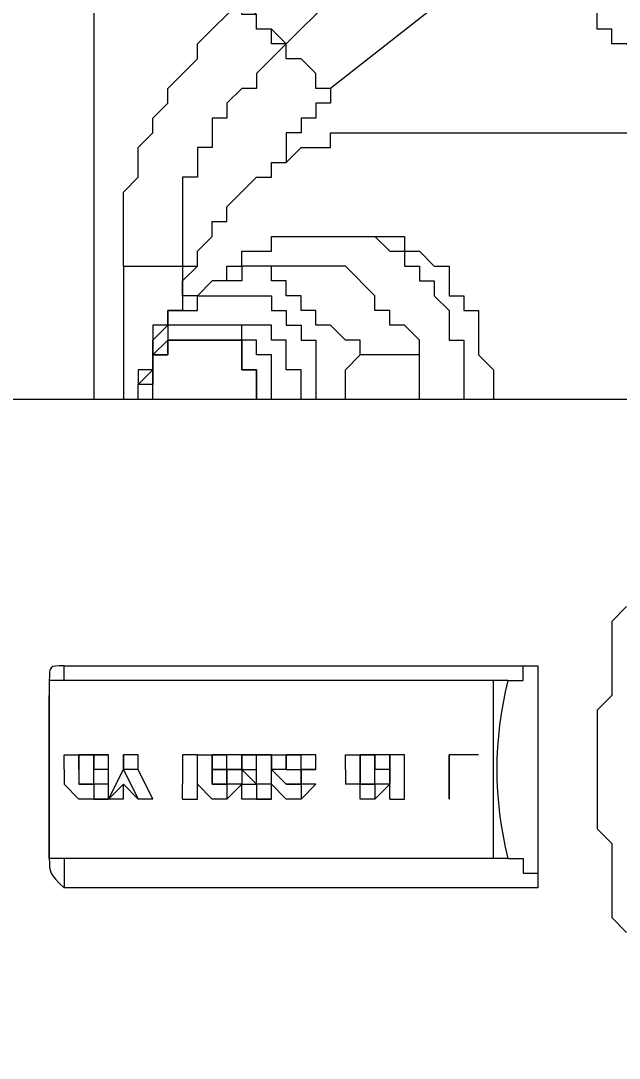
# Model space of a CAD drawing. Header units: millimetres. Extents: x 25083 to 52777, y 24772 to 45779.
# Drawn here: x 38676.55 to 38691.56, y 33948.6 to 33974.62 of the extents above; entities that cross this region are included whole.
import ezdxf

# ---------------------------------------------------------------- set-up
doc = ezdxf.new("R2010")
doc.units = ezdxf.units.MM
doc.styles.get("Standard").update_dxf_attribs({"font": ''})
doc.styles.get('Standard').set_extended_font_data('SimSun')
doc.dimstyles.new('ISO-25', dxfattribs={"dimtxt": 2.5, "dimasz": 2.5, "dimexe": 1.25, "dimexo": 0.625, "dimtad": 1, "dimtxsty": 'Standard', "dimcen": 2.5, "dimadec": 0, "dimazin": 0, "dimtfac": 1, "dimtmove": 0, "dimatfit": 3, "dimfxl": 1, "dimarcsym": 0})

# ---------------------------------------------------------------- blocks, each defined once
blk = doc.blocks.new('*D925')
at = {"color": 0, "lineweight": -2}
for p, q in [((29677.862, 34881.662), (29677.862, 32448.293)), ((40733.017, 34757.645), (40733.017, 32448.293)), ((29680.362, 32449.543), (40730.517, 32449.543))]:
    blk.add_line(p, q, dxfattribs=at)
at = {"color": 0}
for points in [[(29680.362, 32449.96), (29680.362, 32449.127), (29677.862, 32449.543)], [(40730.517, 32449.127), (40730.517, 32449.96), (40733.017, 32449.543)]]:
    blk.add_solid(points, dxfattribs=at)
at = {"layer": 'DEFPOINTS', "color": 0}
for p in [(29677.862, 34882.287), (40733.017, 34758.27), (40733.017, 32449.543)]:
    blk.add_point(p, dxfattribs=at)
at = {"color": 0, "insert": (35205.439, 32451.628), "char_height": 2.5, "attachment_point": 5}
blk.add_mtext('11055,15', dxfattribs=at)
blk = doc.blocks.new('zw$D2F4')
at = {"color": 7, "lineweight": 5}
for points in [[(785.796, 817.361), (785.796, 795.08)], [(774.284, 802.135), (774.284, 813.648)], [(778.74, 813.648), (774.284, 813.648)], [(778.74, 802.135), (778.74, 813.648)], [(773.541, 801.393), (773.541, 813.276)], [(774.284, 813.276), (773.541, 813.276)], [(775.769, 812.905), (776.14, 813.276)], [(776.512, 813.276), (776.14, 813.276)], [(776.512, 813.276), (776.883, 813.276)], [(776.883, 813.276), (776.883, 812.905)], [(778.74, 813.276), (779.111, 813.276)], [(779.111, 813.276), (779.111, 801.393)], [(775.769, 812.533), (775.769, 812.905)], [(776.14, 812.905), (776.14, 812.533)], [(776.14, 812.533), (776.14, 812.905)], [(776.512, 812.905), (776.14, 812.905)], [(776.512, 812.905), (776.14, 812.905)], [(776.512, 812.905), (776.883, 812.905)], [(776.883, 812.905), (776.512, 812.905)], [(776.883, 812.533), (776.883, 812.905)], [(776.883, 812.533), (776.883, 812.905)], [(776.883, 812.533), (776.883, 812.905)], [(776.883, 812.905), (776.883, 812.533)], [(776.883, 812.905), (776.883, 812.533)], [(775.769, 812.162), (775.769, 812.533)], [(776.14, 812.533), (775.769, 812.533)], [(775.769, 812.533), (775.769, 812.162)], [(776.14, 812.162), (776.14, 812.533)], [(776.14, 812.162), (776.14, 812.533)], [(776.14, 812.162), (776.14, 812.533)], [(776.14, 812.533), (776.512, 812.533)], [(776.14, 812.533), (776.512, 812.533)], [(776.512, 812.162), (776.512, 812.533)], [(776.512, 812.533), (776.883, 812.533)], [(776.883, 812.533), (776.512, 812.533)], [(776.883, 812.162), (776.883, 812.533)], [(776.883, 812.162), (776.883, 812.533)], [(776.883, 812.533), (776.883, 812.162)], [(776.883, 812.162), (776.883, 812.533)], [(796.565, 812.533), (785.796, 812.533)], [(775.769, 811.791), (775.769, 812.162)], [(776.14, 811.791), (775.769, 812.162)], [(775.769, 812.162), (776.512, 811.791)], [(775.769, 812.162), (776.14, 812.162)], [(776.14, 812.162), (776.512, 812.162)], [(776.512, 812.162), (776.883, 812.162)], [(776.512, 811.791), (775.769, 811.419)], [(775.769, 811.419), (776.14, 811.791)], [(775.769, 811.791), (776.14, 811.791)], [(776.512, 811.419), (776.512, 811.791)], [(776.512, 811.791), (776.883, 811.791)], [(776.883, 811.791), (776.512, 811.791)], [(776.883, 811.419), (776.883, 811.791)], [(789.138, 811.791), (785.796, 811.791)], [(789.138, 811.791), (789.138, 809.934)], [(789.138, 811.791), (790.995, 811.791), (791.366, 811.419), (792.109, 811.419), (792.48, 811.048), (792.851, 811.048), (793.223, 810.677), (793.594, 810.677), (794.337, 809.934), (794.708, 809.934), (795.822, 808.82)], [(775.769, 811.048), (775.769, 811.419)], [(775.769, 811.048), (776.512, 811.419)], [(776.512, 811.419), (776.883, 811.419)], [(786.167, 811.419), (786.538, 811.048), (787.281, 811.048), (787.652, 810.677), (788.024, 810.677), (788.024, 809.934), (788.395, 809.934), (788.395, 808.077), (788.024, 808.077), (788.024, 807.706), (787.652, 807.706), (787.652, 807.334), (787.281, 807.334), (787.281, 806.963), (785.796, 806.963)], [(788.024, 810.677), (787.652, 810.677), (787.652, 811.048), (786.538, 811.048), (786.538, 811.419), (786.167, 811.419)], [(787.652, 809.563), (787.652, 810.677), (787.281, 810.677), (786.91, 811.048), (786.167, 811.048), (786.167, 811.419)], [(787.281, 809.934), (787.281, 810.677), (786.91, 810.677), (786.91, 811.048), (786.167, 811.048)], [(789.138, 808.077), (789.138, 808.82), (788.767, 808.82), (788.767, 809.563), (788.395, 809.934), (788.395, 810.305), (788.024, 810.305), (788.024, 810.677)], [(775.769, 810.305), (775.769, 809.934)], [(775.769, 810.305), (776.14, 810.305)], [(776.883, 810.305), (776.14, 810.305)], [(776.883, 809.934), (776.883, 810.305)], [(789.138, 810.305), (788.024, 810.305)], [(788.395, 810.305), (788.767, 810.305), (789.138, 809.934), (789.509, 809.934), (789.881, 809.563), (790.252, 809.563), (790.252, 809.191), (790.623, 809.191), (791.366, 808.449), (791.366, 808.077), (791.737, 808.077), (791.737, 807.706), (792.109, 807.334), (792.109, 806.592), (792.48, 806.592), (792.48, 805.106)], [(794.708, 807.706), (793.966, 808.449), (793.594, 808.449), (793.594, 808.82), (793.223, 809.191), (792.851, 809.191), (792.851, 809.563), (792.109, 809.563), (792.109, 809.934), (791.366, 809.934), (791.366, 810.305), (790.995, 810.305), (790.623, 810.305), (789.138, 810.305)], [(775.769, 809.563), (776.14, 809.934)], [(775.769, 809.934), (776.14, 809.934)], [(775.769, 809.934), (776.883, 809.934)], [(776.14, 809.934), (776.512, 809.934)], [(776.512, 809.934), (776.883, 809.934)], [(776.883, 809.934), (776.883, 809.563)], [(785.796, 808.449), (786.538, 808.449), (786.538, 808.82), (786.91, 808.82), (787.281, 808.82), (787.281, 809.934)], [(775.769, 809.191), (775.769, 809.563)], [(775.769, 809.191), (775.769, 809.563)], [(776.14, 809.191), (776.14, 809.563)], [(776.14, 809.191), (776.14, 809.563)], [(776.14, 809.191), (776.14, 809.563)], [(776.14, 809.563), (776.512, 809.563)], [(776.512, 809.563), (776.14, 809.563)], [(776.14, 809.563), (776.14, 809.191)], [(776.512, 809.191), (776.512, 809.563)], [(776.512, 809.563), (776.883, 809.563)], [(776.883, 809.563), (776.512, 809.563)], [(776.512, 809.563), (776.512, 809.191)], [(776.883, 809.191), (776.883, 809.563)], [(776.883, 809.563), (776.883, 809.191)], [(776.883, 809.191), (776.883, 809.563)], [(776.883, 809.563), (776.883, 809.191)], [(785.796, 808.077), (786.91, 808.077), (786.91, 808.449), (787.281, 808.449), (787.281, 808.82), (787.652, 808.82), (787.652, 809.563)], [(775.769, 809.191), (776.14, 808.82)], [(776.14, 809.191), (775.769, 809.191)], [(776.14, 808.82), (776.14, 809.191)], [(776.14, 808.82), (776.14, 809.191)], [(776.14, 809.191), (776.512, 809.191)], [(776.512, 809.191), (776.14, 809.191)], [(776.512, 808.82), (776.512, 809.191)], [(776.512, 808.82), (776.512, 809.191)], [(776.512, 809.191), (776.883, 809.191)], [(776.512, 809.191), (776.883, 809.191)], [(776.512, 809.191), (776.512, 808.82)], [(776.883, 808.82), (776.883, 809.191)], [(776.883, 808.82), (776.883, 809.191)], [(776.883, 808.82), (776.883, 809.191)], [(788.767, 809.191), (789.138, 809.191), (789.138, 808.82), (789.509, 808.82), (789.509, 808.077), (789.881, 808.077), (789.881, 807.334), (789.881, 806.592)], [(775.769, 808.449), (775.769, 808.82)], [(775.769, 808.82), (776.14, 808.82)], [(776.14, 808.82), (776.14, 808.449)], [(776.14, 808.82), (776.14, 808.449)], [(776.14, 808.82), (776.14, 808.449)], [(776.14, 808.82), (776.14, 808.449)], [(776.14, 808.449), (776.512, 808.82)], [(776.512, 808.82), (776.14, 808.82)], [(776.512, 808.82), (776.14, 808.82)], [(776.512, 808.82), (776.512, 808.449)], [(776.512, 808.82), (776.883, 808.82)], [(776.512, 808.82), (776.512, 808.449)], [(776.512, 808.82), (776.883, 808.82)], [(776.883, 808.82), (776.512, 808.82)], [(776.883, 808.449), (776.883, 808.82)], [(776.883, 808.82), (776.883, 808.449)], [(776.883, 808.82), (776.883, 808.449)], [(776.883, 808.82), (776.883, 808.449)], [(794.708, 807.706), (794.708, 808.077), (795.08, 808.077), (795.08, 808.449), (795.451, 808.449), (795.451, 808.82), (795.822, 808.82)], [(794.708, 807.706), (795.08, 808.077), (795.08, 808.449), (795.451, 808.449), (795.822, 808.82)], [(775.769, 808.449), (775.769, 808.077)], [(775.769, 808.077), (775.769, 808.449)], [(775.769, 808.077), (775.769, 808.449)], [(776.14, 808.449), (775.769, 808.449)], [(776.14, 808.077), (776.14, 808.449)], [(776.14, 808.449), (776.512, 808.449)], [(776.14, 808.077), (776.14, 808.449)], [(776.512, 808.449), (776.883, 808.449)], [(776.512, 808.449), (776.883, 808.449)], [(776.883, 808.077), (776.883, 808.449)], [(776.883, 808.077), (776.883, 808.449)], [(776.883, 808.077), (776.883, 808.449)], [(776.883, 808.077), (776.883, 808.449)], [(776.883, 808.449), (776.883, 808.077)], [(775.769, 807.706), (776.14, 808.077)], [(775.769, 808.077), (776.14, 808.077)], [(776.14, 807.706), (776.512, 808.077)], [(776.512, 808.077), (776.14, 807.706)], [(776.14, 808.077), (776.512, 808.077)], [(776.14, 808.077), (776.512, 808.077)], [(776.512, 807.706), (776.512, 808.077)], [(776.512, 808.077), (776.883, 808.077)], [(776.883, 808.077), (776.512, 808.077)], [(776.512, 808.077), (776.883, 808.077)], [(776.883, 808.077), (776.883, 807.706)], [(787.652, 806.963), (788.024, 806.963), (788.024, 807.334), (788.395, 807.334), (788.395, 807.706), (788.767, 807.706), (788.767, 808.077), (789.138, 808.077)], [(789.138, 806.592), (789.138, 808.077)], [(775.769, 807.334), (775.769, 807.706)], [(775.769, 807.334), (775.769, 807.706)], [(776.14, 807.334), (776.14, 807.706)], [(776.14, 807.334), (776.14, 807.706)], [(776.14, 807.706), (776.14, 807.334)], [(776.512, 807.706), (776.883, 807.706)], [(776.883, 807.706), (776.512, 807.706)], [(776.512, 807.706), (776.512, 807.334)], [(776.883, 807.334), (776.883, 807.706)], [(776.883, 807.706), (776.883, 807.334)], [(776.883, 807.334), (776.883, 807.706)], [(793.594, 806.592), (793.223, 806.592), (793.223, 806.963), (792.851, 806.963), (792.851, 807.334), (792.48, 807.334), (792.48, 807.706), (791.737, 807.706)], [(793.594, 806.592), (793.594, 806.963), (793.966, 806.963), (794.337, 807.334), (794.337, 807.706), (794.708, 807.706)], [(795.822, 806.592), (794.708, 807.706)], [(775.769, 807.334), (776.14, 806.963)], [(776.14, 807.334), (775.769, 807.334)], [(776.14, 806.963), (776.14, 807.334)], [(776.14, 806.963), (776.14, 807.334)], [(776.14, 807.334), (776.512, 807.334)], [(776.512, 807.334), (776.14, 807.334)], [(776.512, 806.963), (776.512, 807.334)], [(776.512, 806.963), (776.512, 807.334)], [(776.512, 807.334), (776.883, 807.334)], [(776.512, 807.334), (776.883, 807.334)], [(776.512, 807.334), (776.512, 806.963)], [(776.883, 806.963), (776.883, 807.334)], [(776.883, 806.963), (776.883, 807.334)], [(776.883, 806.963), (776.883, 807.334)], [(776.512, 806.963), (776.883, 806.963)], [(786.91, 805.849), (787.281, 805.849), (787.281, 806.22), (787.652, 806.592), (787.652, 806.963)], [(789.881, 806.592), (789.881, 805.478), (789.509, 805.106), (789.509, 804.735), (789.138, 804.735), (789.138, 804.364), (788.767, 804.364), (788.767, 803.992), (788.395, 803.992), (788.024, 803.621), (787.281, 803.621), (787.281, 803.25), (785.796, 803.25)], [(786.91, 804.364), (787.281, 804.364), (787.652, 804.735), (787.652, 805.106), (788.024, 805.106), (788.024, 805.478), (788.395, 805.478), (789.138, 806.22), (789.138, 806.592)], [(789.881, 806.592), (789.881, 806.22)], [(797.679, 801.393), (793.594, 806.592)], [(776.14, 805.849), (776.14, 806.22)], [(776.512, 806.22), (776.14, 806.22)], [(776.512, 806.22), (776.883, 806.22)], [(776.883, 806.22), (776.883, 805.849)], [(785.796, 806.22), (786.538, 806.22), (786.91, 805.849)], [(789.881, 806.22), (789.881, 804.735), (789.509, 804.735), (789.509, 804.364), (789.138, 803.992), (789.138, 803.621), (788.767, 803.621), (788.395, 803.621), (788.395, 803.25), (788.024, 803.25), (788.024, 802.878), (786.91, 802.878), (786.538, 802.507), (785.796, 802.507)], [(775.769, 805.478), (775.769, 805.849)], [(775.769, 805.478), (775.769, 805.849)], [(775.769, 805.849), (776.14, 805.849)], [(776.14, 805.849), (776.14, 805.478)], [(776.14, 805.849), (776.14, 805.478)], [(776.14, 805.478), (776.14, 805.849)], [(776.14, 805.849), (776.512, 805.849)], [(776.512, 805.849), (776.14, 805.849)], [(776.512, 805.849), (776.883, 805.849)], [(776.883, 805.849), (776.512, 805.849)], [(776.883, 805.478), (776.883, 805.849)], [(776.883, 805.849), (776.883, 805.478)], [(776.883, 805.849), (776.883, 805.478)], [(776.883, 805.478), (776.883, 805.849)], [(776.883, 805.849), (776.883, 805.478)], [(786.91, 804.364), (786.91, 805.849)], [(775.769, 805.478), (776.14, 805.106)], [(776.14, 805.478), (775.769, 805.478)], [(776.14, 805.106), (776.14, 805.478)], [(776.14, 805.106), (776.14, 805.478)], [(776.14, 805.106), (776.14, 805.478)], [(776.14, 805.106), (776.14, 805.478)], [(776.14, 805.478), (776.512, 805.478)], [(776.14, 805.478), (776.512, 805.478)], [(776.512, 805.106), (776.512, 805.478)], [(776.512, 805.106), (776.512, 805.478)], [(776.512, 805.478), (776.883, 805.478)], [(776.883, 805.478), (776.512, 805.478)], [(776.883, 805.106), (776.883, 805.478)], [(776.883, 805.106), (776.883, 805.478)], [(776.883, 805.106), (776.883, 805.478)], [(775.769, 805.106), (775.769, 804.735)], [(775.769, 805.106), (776.14, 805.106)], [(775.769, 805.106), (776.883, 805.106)], [(776.883, 805.106), (776.14, 805.106)], [(776.14, 805.106), (776.512, 805.106)], [(776.512, 805.106), (776.883, 805.106)], [(776.883, 804.735), (776.883, 805.106)], [(792.48, 805.106), (792.48, 784.682)], [(775.769, 804.735), (776.883, 804.735)], [(785.796, 804.364), (786.91, 804.364)], [(775.769, 803.621), (776.883, 803.621)], [(775.769, 803.621), (776.883, 803.621)], [(776.883, 803.621), (775.769, 803.621)], [(776.883, 802.878), (776.883, 803.621)], [(776.883, 802.878), (776.883, 803.621)], [(774.284, 802.507), (778.74, 802.507)], [(774.284, 802.135), (774.284, 801.764), (773.912, 801.764), (773.912, 801.393), (773.541, 801.393)], [(778.74, 802.135), (778.74, 801.764), (779.111, 801.764), (779.111, 801.393)], [(779.111, 801.393), (773.541, 801.393)], [(792.48, 796.194), (792.48, 796.565), (792.851, 796.565), (792.851, 797.308), (793.223, 797.308), (793.223, 797.679), (794.708, 799.165), (794.708, 799.536), (795.08, 799.536), (795.08, 799.907), (795.822, 799.907), (795.822, 800.279), (796.194, 800.279), (796.194, 800.65), (796.936, 800.65), (796.936, 801.021), (797.679, 801.021), (797.679, 801.393)], [(780.597, 799.165), (780.225, 799.536), (778.368, 799.536), (777.997, 799.907), (775.026, 799.907), (774.655, 799.536), (772.798, 799.536), (772.427, 799.165)]]:
    blk.add_lwpolyline(points, dxfattribs=at)
at = {"color": 7, "lineweight": 0}
for points in [[(785.796, 811.048), (786.167, 811.048)], [(786.167, 811.048), (786.91, 811.048), (786.91, 810.677), (787.281, 810.677), (787.281, 809.934)], [(787.281, 809.934), (787.281, 808.82), (786.538, 808.82), (786.538, 808.449), (785.796, 808.449)], [(785.796, 807.334), (786.538, 807.334), (786.538, 807.706), (787.281, 807.706), (787.281, 808.077), (787.652, 808.077), (787.652, 809.191)]]:
    blk.add_lwpolyline(points, dxfattribs=at)
at = {"color": 7, "lineweight": 5}
for points in [[(774.284, 813.648), (773.912, 813.648), (773.912, 813.648), (773.541, 813.276)], [(774.284, 813.648), (775.769, 813.648), (777.254, 813.648), (778.368, 813.648)], [(779.111, 813.276), (779.111, 813.648), (779.111, 813.648), (778.74, 813.648)], [(785.796, 811.419), (785.796, 811.419), (786.167, 811.419), (786.167, 811.419)], [(785.796, 811.419), (785.796, 811.419), (786.167, 811.419), (786.167, 811.419)], [(785.796, 811.419), (785.796, 811.419), (786.167, 811.419), (786.167, 811.419)], [(786.167, 811.419), (786.167, 811.419), (786.167, 811.419), (786.167, 811.419)], [(785.796, 811.048), (785.796, 811.048), (785.796, 811.048), (786.167, 811.048)], [(794.708, 807.706), (794.708, 807.706), (794.708, 807.706), (794.708, 807.706)], [(774.284, 802.135), (775.769, 802.507), (777.254, 802.507), (778.74, 802.135)]]:
    blk.add_open_spline(points, degree=3, dxfattribs=at)
blk = doc.blocks.new('zw$50CE')
blk.add_blockref('zw$D2F4', (22.01, 103.569))

msp = doc.modelspace()

# ---------------------------------------------------------------- block references
at = {"rotation": 90}
msp.add_blockref('zw$50CE', (39594.481, 33157.316), dxfattribs=at)

# ---------------------------------------------------------------- dimensions: what is measured, and where the dimension line sits
dim = msp.add_linear_dim(base=(40733.0166, 32449.5434), p1=(29677.8617, 34882.2868), p2=(40733.0166, 34758.2702), dimstyle='ISO-25')
dim.commit()
dim.dimension.update_dxf_attribs({"geometry": '*D925', "text_midpoint": (35205.4391, 32449.5434), "dimtype": 160})

doc.saveas('drawing.dxf')
